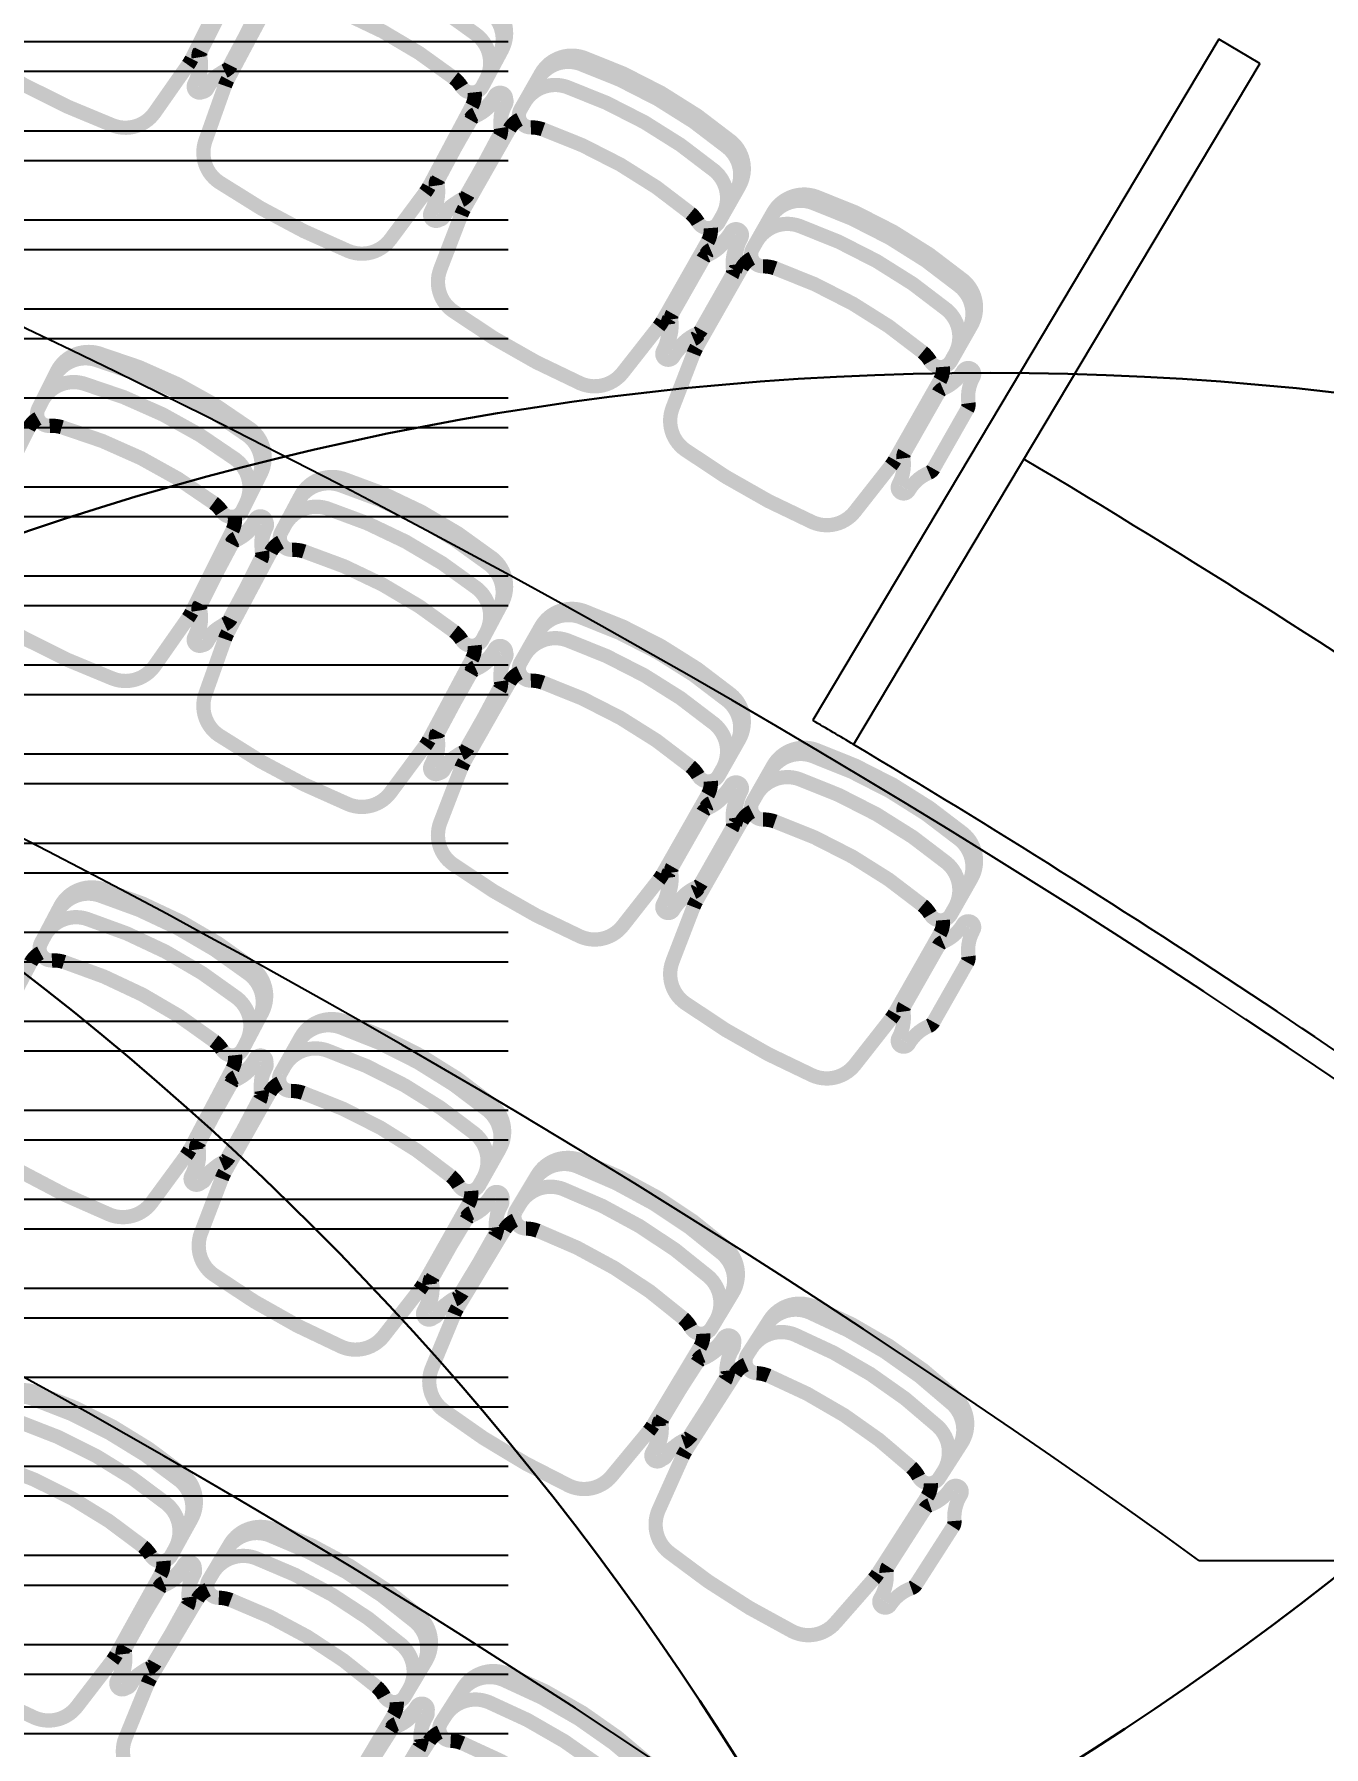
# Model space of a CAD drawing. Header units: metres. Extents: x -331 to 2982, y 362 to 2539.
# Drawn here: x 855.519 to 858.234, y 984.65 to 988.256 of the extents above; entities that cross this region are included whole.
import ezdxf

# ---------------------------------------------------------------- set-up
doc = ezdxf.new("R2010")
doc.units = ezdxf.units.M
doc.layers.get('0').update_dxf_attribs({"color": 251})
doc.layers.get('Defpoints').update_dxf_attribs({"color": 251})
for name, color, linetype in [('AR-COND', 4, 'Continuous'), ('Pis', 251, 'Continuous'), ('Renato', 7, 'Continuous')]:
    doc.layers.add(name, color=color, linetype=linetype)
doc.layers.add('Botoeira_antiga', color=74, linetype='Continuous', lineweight=30)
doc.styles.add('COTA', font='simplex.shx')
doc.styles.get("Standard").update_dxf_attribs({"font": 'arial.ttf', "height": 0.3})
doc.dimstyles.new('1_100', dxfattribs={"dimtxt": 0.25, "dimasz": 0.15, "dimexe": 0.5, "dimexo": 0.25, "dimgap": 0.25, "dimtad": 1, "dimtxsty": 'Standard', "dimblk": 'DOT', "dimcen": 0.15, "dimadec": 0, "dimazin": 0, "dimtfac": 1, "dimtmove": 0, "dimatfit": 3, "dimfxl": 1, "dimarcsym": 0})

# ---------------------------------------------------------------- blocks, each defined once
blk = doc.blocks.new('_ARCHTICK')
at = {"color": 0, "linetype": 'ByBlock', "const_width": 0.15}
blk.add_lwpolyline([(-0.5, -0.5), (0.5, 0.5)], dxfattribs=at)
blk = doc.blocks.new('*D4788')
at = {"layer": 'AR-COND', "color": 1, "lineweight": -2, "transparency": 16777216}
for p, q in [((854.2101, 990.1274), (854.928, 991.5286)), ((860.3657, 988.7428), (854.928, 991.5286)), ((859.6478, 987.3417), (860.3657, 988.7428))]:
    blk.add_line(p, q, dxfattribs=at)
at = {"layer": 'Defpoints', "color": 0, "transparency": 16777216}
for p in [(854.928, 991.5286), (854.2101, 990.1274), (859.6478, 987.3417)]:
    blk.add_point(p, dxfattribs=at)
at = {"layer": 'AR-COND', "color": 1, "lineweight": -2, "transparency": 16777216, "xscale": 0.165, "yscale": 0.165, "zscale": 0.165}
for p, rotation in [((854.928, 991.5286), 152.8735379174675), ((860.3657, 988.7428), 332.8735379174676)]:
    blk.add_blockref('_ARCHTICK', p, dxfattribs=dict(at, rotation=rotation))
at = {"layer": 'AR-COND', "color": 1, "transparency": 16777216, "insert": (857.7137, 990.2662), "char_height": 0.24, "attachment_point": 5, "rotation": 332.8735, "style": 'COTA'}
blk.add_mtext('\\A1;6,11', dxfattribs=at)
blk = doc.blocks.new('_Dot')
at = {"color": 0, "linetype": 'ByBlock', "lineweight": -2}
blk.add_line((-0.5, 0), (-1, 0), dxfattribs=at)
at = {"color": 0, "linetype": 'ByBlock', "const_width": 0.5}
blk.add_lwpolyline([(-0.25, 0, 1), (0.25, 0, 1)], format="xyb", close=True, dxfattribs=at)

msp = doc.modelspace()

# ---------------------------------------------------------------- hatches: boundary and pattern name
at = {"layer": 'Renato'}
h = msp.add_hatch(dxfattribs=at)
h.set_pattern_fill('ANSI32', color=256, scale=0.5, angle=135)
h.set_pattern_definition([(180, (839.86678, 988.55278), (-1e-17, -0.1875), []), (180, (839.80428, 988.61528), (-1e-17, -0.1875), [])])
h.paths.add_polyline_path([(852.3668, 988.5528), (856.5168, 988.5528), (856.5168, 983.2157), (852.3668, 983.2157)])

# ---------------------------------------------------------------- linework, layer by layer
at = {"layer": 'Botoeira_antiga', "color": 150}
for centre in [(854.3559, 989.9535), (859.6478, 987.3417), (851.6545, 981.2873), (857.5323, 981.2429)]:
    msp.add_circle(centre, 6.3, dxfattribs=at)
at = {"layer": 'Pis'}
msp.add_line((857.9709, 985.0423), (858.898, 985.0423), dxfattribs=at)
at = {"layer": 'Pis', "const_width": 0.03}
for points in [[(855.9416, 988.4053, -0.149389), (855.9367, 988.3764), (855.8508, 988.2041, -0.03724), (855.8432, 988.1914), (855.7729, 988.091, -0.342214), (855.6851, 988.0639, -0.051556), (855.409, 988.2015, -0.342214), (855.3778, 988.288), (855.4156, 988.4046, -0.03724), (855.4213, 988.4183), (855.5072, 988.5906, -0.149389), (855.5273, 988.6118)], [(856.4968, 988.21, 0.36261), (856.4772, 988.3041, 0.08991), (856.1623, 988.4719, 0.36261), (856.0732, 988.4357)], [(856.4705, 988.1606, 0.36261), (856.4508, 988.2547, 0.08991), (856.136, 988.4224, 0.36261), (856.0469, 988.3863)], [(856.4465, 988.1337, -0.149389), (856.4409, 988.1051), (856.3504, 987.9351, -0.03724), (856.3424, 987.9226), (856.2694, 987.8242, -0.342214), (856.1809, 987.7994, -0.051556), (855.9086, 987.9445, -0.342214), (855.8798, 988.0318), (855.9208, 988.1473, -0.03724), (855.9268, 988.1609), (856.0173, 988.3308, -0.149389), (856.038, 988.3514)], [(856.9959, 987.9228, 0.36261), (856.9788, 988.0174, 0.08991), (856.6686, 988.1937, 0.36261), (856.5786, 988.1599)], [(856.9682, 987.8741, 0.36261), (856.9511, 987.9687, 0.08991), (856.6409, 988.1449, 0.36261), (856.5509, 988.1112)], [(856.9436, 987.848, -0.149389), (856.9372, 987.8194), (856.8421, 987.652, -0.03724), (856.8338, 987.6397), (856.7581, 987.5433, -0.342214), (856.669, 987.5209, -0.051556), (856.4007, 987.6733, -0.342214), (856.3743, 987.7613), (856.4183, 987.8757, -0.03724), (856.4247, 987.8891), (856.5198, 988.0565, -0.149389), (856.5411, 988.0766)], [(857.4848, 987.6303, 0.36261), (857.4676, 987.7249, 0.08991), (857.1574, 987.9012, 0.36261), (857.0674, 987.8674)], [(857.4571, 987.5816, 0.36261), (857.44, 987.6762, 0.08991), (857.1298, 987.8524, 0.36261), (857.0397, 987.8187)], [(857.4324, 987.5555, -0.149389), (857.426, 987.5269), (857.3309, 987.3595, -0.03724), (857.3226, 987.3472), (857.2469, 987.2508, -0.342214), (857.1578, 987.2284, -0.051556), (856.8896, 987.3808, -0.342214), (856.8631, 987.4688), (856.9072, 987.5832, -0.03724), (856.9136, 987.5966), (857.0087, 987.764, -0.149389), (857.0299, 987.7841)], [(855.9898, 987.3179, 0.36261), (855.9676, 987.4114, 0.08991), (855.6483, 987.5706, 0.36261), (855.5602, 987.5321)], [(855.9648, 987.2677, 0.36261), (855.9426, 987.3613, 0.08991), (855.6233, 987.5205, 0.36261), (855.5352, 987.4819)], [(855.9416, 987.2403, -0.149389), (855.9367, 987.2115), (855.8508, 987.0391, -0.03724), (855.8432, 987.0264), (855.7729, 986.926, -0.342214), (855.6851, 986.8989, -0.051556), (855.409, 987.0365, -0.342214), (855.3778, 987.123), (855.4156, 987.2396, -0.03724), (855.4213, 987.2533), (855.5072, 987.4257, -0.149389), (855.5273, 987.4469)], [(856.4968, 987.045, 0.36261), (856.4772, 987.1391, 0.08991), (856.1623, 987.3069, 0.36261), (856.0732, 987.2708)], [(856.4705, 986.9956, 0.36261), (856.4508, 987.0897, 0.08991), (856.136, 987.2575, 0.36261), (856.0469, 987.2213)], [(856.4465, 986.9688, -0.149389), (856.4409, 986.9401), (856.3504, 986.7702, -0.03724), (856.3424, 986.7576), (856.2694, 986.6592, -0.342214), (856.1809, 986.6344, -0.051556), (855.9086, 986.7795, -0.342214), (855.8798, 986.8668), (855.9208, 986.9823, -0.03724), (855.9268, 986.9959), (856.0173, 987.1658, -0.149389), (856.038, 987.1865)], [(856.9959, 986.7578, 0.36261), (856.9788, 986.8524, 0.08991), (856.6686, 987.0287, 0.36261), (856.5786, 986.9949)], [(856.9682, 986.7091, 0.36261), (856.9511, 986.8037, 0.08991), (856.6409, 986.98, 0.36261), (856.5509, 986.9462)], [(856.9436, 986.683, -0.149389), (856.9372, 986.6544), (856.8421, 986.487, -0.03724), (856.8338, 986.4747), (856.7581, 986.3783, -0.342214), (856.669, 986.3559, -0.051556), (856.4007, 986.5083, -0.342214), (856.3743, 986.5963), (856.4183, 986.7107, -0.03724), (856.4247, 986.7241), (856.5198, 986.8915, -0.149389), (856.5411, 986.9116)], [(857.4848, 986.4653, 0.36261), (857.4676, 986.5599, 0.08991), (857.1574, 986.7362, 0.36261), (857.0674, 986.7024)], [(857.4571, 986.4166, 0.36261), (857.44, 986.5112, 0.08991), (857.1298, 986.6874, 0.36261), (857.0397, 986.6537)], [(857.4324, 986.3905, -0.149389), (857.426, 986.3619), (857.3309, 986.1945, -0.03724), (857.3226, 986.1822), (857.2469, 986.0858, -0.342214), (857.1578, 986.0634, -0.051556), (856.8896, 986.2158, -0.342214), (856.8631, 986.3038), (856.9072, 986.4182, -0.03724), (856.9136, 986.4316), (857.0087, 986.599, -0.149389), (857.0299, 986.6191)], [(855.992, 986.1826, 0.36261), (855.9718, 986.2766, 0.08991), (855.6561, 986.4428, 0.36261), (855.5672, 986.4062)], [(855.9659, 986.133, 0.36261), (855.9457, 986.227, 0.08991), (855.63, 986.3932, 0.36261), (855.5411, 986.3566)], [(855.9421, 986.1061, -0.149389), (855.9366, 986.0774), (855.8469, 985.907, -0.03724), (855.8391, 985.8944), (855.7665, 985.7956, -0.342214), (855.6782, 985.7704, -0.051556), (855.4051, 985.9141, -0.342214), (855.3759, 986.0012), (855.4162, 986.1169, -0.03724), (855.4222, 986.1305), (855.5118, 986.3009, -0.149389), (855.5324, 986.3217)], [(856.4916, 985.8953, 0.36261), (856.4741, 985.9899, 0.08991), (856.1633, 986.165, 0.36261), (856.0734, 986.1309)], [(856.4641, 985.8465, 0.36261), (856.4466, 985.941, 0.08991), (856.1358, 986.1162, 0.36261), (856.0459, 986.0821)], [(856.4395, 985.8203, -0.149389), (856.4332, 985.7917), (856.3387, 985.624, -0.03724), (856.3305, 985.6116), (856.2551, 985.5149, -0.342214), (856.1661, 985.4922, -0.051556), (855.8973, 985.6437, -0.342214), (855.8705, 985.7316), (855.9142, 985.8461, -0.03724), (855.9205, 985.8596), (856.015, 986.0273, -0.149389), (856.0362, 986.0475)], [(856.9821, 985.5932, 0.36261), (856.9674, 985.6882, 0.08991), (856.6617, 985.8722, 0.36261), (856.5709, 985.8407)], [(856.9533, 985.5452, 0.36261), (856.9385, 985.6402, 0.08991), (856.6328, 985.8242, 0.36261), (856.542, 985.7927)], [(856.9279, 985.5197, -0.149389), (856.9208, 985.4913), (856.8216, 985.3264, -0.03724), (856.813, 985.3142), (856.7349, 985.2198, -0.342214), (856.6452, 985.1996, -0.051556), (856.3809, 985.3587, -0.342214), (856.3567, 985.4474), (856.4036, 985.5606, -0.03724), (856.4103, 985.5739), (856.5096, 985.7388, -0.149389), (856.5313, 985.7584)], [(857.4634, 985.2765, 0.36261), (857.4514, 985.3719, 0.08991), (857.1511, 985.5646, 0.36261), (857.0594, 985.5357)], [(857.4331, 985.2294, 0.36261), (857.4211, 985.3248, 0.08991), (857.1208, 985.5174, 0.36261), (857.0291, 985.4886)], [(857.4071, 985.2046, -0.149389), (857.3992, 985.1764), (857.2952, 985.0144, -0.03724), (857.2863, 985.0025), (857.2055, 984.9103, -0.342214), (857.1153, 984.8928, -0.051556), (856.8556, 985.0593, -0.342214), (856.834, 985.1486), (856.8841, 985.2605, -0.03724), (856.8912, 985.2736), (856.9952, 985.4356, -0.149389), (857.0174, 985.4545)], [(855.8431, 985.1163, 0.36261), (855.825, 985.2107, 0.08991), (855.513, 985.3837, 0.36261), (855.4233, 985.349)], [(855.8159, 985.0673, 0.36261), (855.7978, 985.1617, 0.08991), (855.4858, 985.3347, 0.36261), (855.3961, 985.3)], [(855.7915, 985.0408, -0.149389), (855.7854, 985.0123), (855.692, 984.8439, -0.03724), (855.6839, 984.8314), (855.6092, 984.7343, -0.342214), (855.5203, 984.711, -0.051556), (855.2505, 984.8606, -0.342214), (855.2231, 984.9484), (855.266, 985.0632, -0.03724), (855.2722, 985.0767), (855.3656, 985.245, -0.149389), (855.3866, 985.2653)], [(856.3363, 984.8179, 0.36261), (856.3211, 984.9128, 0.08991), (856.0144, 985.0952, 0.36261), (855.9237, 985.0632)], [(856.3077, 984.7697, 0.36261), (856.2924, 984.8646, 0.08991), (855.9858, 985.047, 0.36261), (855.8951, 985.0151)], [(856.2825, 984.7441, -0.149389), (856.2755, 984.7157), (856.1771, 984.5502, -0.03724), (856.1686, 984.538), (856.091, 984.4431, -0.342214), (856.0014, 984.4225, -0.051556), (855.7362, 984.5802, -0.342214), (855.7116, 984.6688), (855.7579, 984.7822, -0.03724), (855.7645, 984.7955), (855.863, 984.961, -0.149389), (855.8846, 984.9807)], [(856.8197, 984.5041, 0.36261), (856.8074, 984.5994, 0.08991), (856.5064, 984.791, 0.36261), (856.4148, 984.7618)], [(856.7896, 984.4568, 0.36261), (856.7773, 984.5521, 0.08991), (856.4763, 984.7437, 0.36261), (856.3847, 984.7145)], [(856.7637, 984.4319, -0.149389), (856.7559, 984.4037), (856.6525, 984.2413, -0.03724), (856.6436, 984.2294), (856.5632, 984.1369, -0.342214), (856.473, 984.119, -0.051556), (856.2128, 984.2847, -0.342214), (856.1908, 984.3739), (856.2405, 984.4859, -0.03724), (856.2475, 984.499), (856.3509, 984.6615, -0.149389), (856.3731, 984.6805)]]:
    msp.add_lwpolyline(points, format="xyb", dxfattribs=at)
for points in [[(856.0877, 988.3318, -0.08991), (856.4025, 988.164, -0.086278), (856.4196, 988.1449, 0.57735), (856.4629, 988.1463), (856.5039, 988.2232, 0.36261), (856.4842, 988.3174, 0.08991), (856.1694, 988.4851, 0.36261), (856.0803, 988.449), (856.0393, 988.3721, 0.57735), (856.0622, 988.3353, -0.086278)], [(855.92, 988.1782, 0.164851), (855.9293, 988.187), (855.9971, 988.3141, 0.164851), (855.9992, 988.3268, -0.162089), (856.008, 988.3825, 1), (855.986, 988.3942, -0.162089), (855.9447, 988.3558, 0.164851), (855.9353, 988.3471), (855.8676, 988.2199, 0.164851), (855.8655, 988.2072, -0.162089), (855.8566, 988.1515, 1), (855.8787, 988.1398, -0.162089)], [(855.8706, 988.2213), (855.9349, 988.3503, -0.164851), (855.944, 988.3594, 0.162089), (855.9842, 988.3988, -1), (856.0066, 988.3877, 0.162089), (855.9993, 988.3318, -0.164851), (855.9975, 988.3191), (855.9332, 988.1901, -0.164851), (855.9241, 988.1811, 0.162089), (855.8839, 988.1416, -1), (855.8615, 988.1527, 0.162089), (855.8688, 988.2086, -0.164851)], [(856.5902, 988.0556, -0.08991), (856.9004, 987.8794, -0.086278), (856.917, 987.8598, 0.57735), (856.9603, 987.8601), (857.0033, 987.9359, 0.36261), (856.9862, 988.0305, 0.08991), (856.676, 988.2067, 0.36261), (856.586, 988.173), (856.5429, 988.0972, 0.57735), (856.5648, 988.0599, -0.086278)], [(856.4184, 987.9066, 0.164851), (856.428, 987.9151), (856.4992, 988.0404, 0.164851), (856.5016, 988.053, -0.162089), (856.5119, 988.1084, 1), (856.4902, 988.1208, -0.162089), (856.4479, 988.0835, 0.164851), (856.4383, 988.075), (856.3671, 987.9497, 0.164851), (856.3647, 987.9371, -0.162089), (856.3544, 987.8817, 1), (856.3761, 987.8693, -0.162089)], [(856.3706, 987.9518), (856.4384, 988.079, -0.164851), (856.4477, 988.0878, 0.162089), (856.489, 988.1262, -1), (856.5111, 988.1144, 0.162089), (856.5022, 988.0587, -0.164851), (856.5001, 988.0461), (856.4324, 987.9189, -0.164851), (856.423, 987.9101, 0.162089), (856.3817, 987.8717, -1), (856.3597, 987.8835, 0.162089), (856.3685, 987.9391, -0.164851)], [(857.079, 987.7631, -0.08991), (857.3892, 987.5869, -0.086278), (857.4058, 987.5673, 0.57735), (857.4491, 987.5676), (857.4922, 987.6434, 0.36261), (857.475, 987.738, 0.08991), (857.1648, 987.9142, 0.36261), (857.0748, 987.8805), (857.0318, 987.8047, 0.57735), (857.0537, 987.7673, -0.086278)], [(856.9072, 987.6141, 0.164851), (856.9168, 987.6226), (856.988, 987.7479, 0.164851), (856.9904, 987.7605, -0.162089), (857.0008, 987.8159, 1), (856.979, 987.8283, -0.162089), (856.9367, 987.791, 0.164851), (856.9271, 987.7825), (856.856, 987.6572, 0.164851), (856.8535, 987.6446, -0.162089), (856.8432, 987.5892, 1), (856.8649, 987.5768, -0.162089)], [(856.8627, 987.6681), (856.9339, 987.7934, -0.164851), (856.9435, 987.802, 0.162089), (856.9858, 987.8392, -1), (857.0075, 987.8269, 0.162089), (856.9972, 987.7715, -0.164851), (856.9948, 987.7589), (856.9236, 987.6336, -0.164851), (856.914, 987.625, 0.162089), (856.8717, 987.5878, -1), (856.85, 987.6001, 0.162089), (856.8603, 987.6555, -0.164851)], [(855.5775, 987.4285, -0.08991), (855.8967, 987.2693, -0.086278), (855.9144, 987.2507, 0.57735), (855.9576, 987.2533), (855.9965, 987.3313, 0.36261), (855.9743, 987.4248, 0.08991), (855.655, 987.584, 0.36261), (855.5669, 987.5455), (855.5281, 987.4675, 0.57735), (855.5519, 987.4314, -0.086278)], [(857.3516, 987.3756), (857.4228, 987.5009, -0.164851), (857.4323, 987.5095, 0.162089), (857.4746, 987.5467, -1), (857.4964, 987.5344, 0.162089), (857.486, 987.479, -0.164851), (857.4836, 987.4664), (857.4124, 987.3411, -0.164851), (857.4028, 987.3325, 0.162089), (857.3605, 987.2953, -1), (857.3388, 987.3076, 0.162089), (857.3491, 987.363, -0.164851)], [(856.0877, 987.1668, -0.08991), (856.4025, 986.999, -0.086278), (856.4196, 986.9799, 0.57735), (856.4629, 986.9813), (856.5039, 987.0583, 0.36261), (856.4842, 987.1524, 0.08991), (856.1694, 987.3201, 0.36261), (856.0803, 987.284), (856.0393, 987.2071, 0.57735), (856.0622, 987.1703, -0.086278)], [(855.92, 987.0132, 0.164851), (855.9293, 987.022), (855.9971, 987.1491, 0.164851), (855.9992, 987.1618, -0.162089), (856.008, 987.2175, 1), (855.986, 987.2292, -0.162089), (855.9447, 987.1909, 0.164851), (855.9353, 987.1821), (855.8676, 987.0549, 0.164851), (855.8655, 987.0422, -0.162089), (855.8566, 986.9865, 1), (855.8787, 986.9748, -0.162089)], [(855.8706, 987.0564), (855.9349, 987.1853, -0.164851), (855.944, 987.1944, 0.162089), (855.9842, 987.2338, -1), (856.0066, 987.2227, 0.162089), (855.9993, 987.1668, -0.164851), (855.9975, 987.1541), (855.9332, 987.0251, -0.164851), (855.9241, 987.0161, 0.162089), (855.8839, 986.9766, -1), (855.8615, 986.9877, 0.162089), (855.8688, 987.0436, -0.164851)], [(856.5902, 986.8906, -0.08991), (856.9004, 986.7144, -0.086278), (856.917, 986.6948, 0.57735), (856.9603, 986.6951), (857.0033, 986.7709, 0.36261), (856.9862, 986.8655, 0.08991), (856.676, 987.0417, 0.36261), (856.586, 987.008), (856.5429, 986.9322, 0.57735), (856.5648, 986.8949, -0.086278)], [(856.4184, 986.7416, 0.164851), (856.428, 986.7501), (856.4992, 986.8754, 0.164851), (856.5016, 986.888, -0.162089), (856.5119, 986.9434, 1), (856.4902, 986.9558, -0.162089), (856.4479, 986.9185, 0.164851), (856.4383, 986.91), (856.3671, 986.7847, 0.164851), (856.3647, 986.7721, -0.162089), (856.3544, 986.7167, 1), (856.3761, 986.7043, -0.162089)], [(856.3706, 986.7868), (856.4384, 986.914, -0.164851), (856.4477, 986.9228, 0.162089), (856.489, 986.9612, -1), (856.5111, 986.9494, 0.162089), (856.5022, 986.8938, -0.164851), (856.5001, 986.8811), (856.4324, 986.7539, -0.164851), (856.423, 986.7451, 0.162089), (856.3817, 986.7067, -1), (856.3597, 986.7185, 0.162089), (856.3685, 986.7742, -0.164851)], [(857.079, 986.5981, -0.08991), (857.3892, 986.4219, -0.086278), (857.4058, 986.4023, 0.57735), (857.4491, 986.4026), (857.4922, 986.4784, 0.36261), (857.475, 986.573, 0.08991), (857.1648, 986.7492, 0.36261), (857.0748, 986.7155), (857.0318, 986.6397, 0.57735), (857.0537, 986.6024, -0.086278)], [(856.9072, 986.4491, 0.164851), (856.9168, 986.4576), (856.988, 986.5829, 0.164851), (856.9904, 986.5955, -0.162089), (857.0008, 986.6509, 1), (856.979, 986.6633, -0.162089), (856.9367, 986.626, 0.164851), (856.9271, 986.6175), (856.856, 986.4922, 0.164851), (856.8535, 986.4796, -0.162089), (856.8432, 986.4242, 1), (856.8649, 986.4118, -0.162089)], [(856.8627, 986.5031), (856.9339, 986.6285, -0.164851), (856.9435, 986.637, 0.162089), (856.9858, 986.6742, -1), (857.0075, 986.6619, 0.162089), (856.9972, 986.6065, -0.164851), (856.9948, 986.5939), (856.9236, 986.4686, -0.164851), (856.914, 986.46, 0.162089), (856.8717, 986.4228, -1), (856.85, 986.4351, 0.162089), (856.8603, 986.4905, -0.164851)], [(855.5822, 986.3023, -0.08991), (855.8979, 986.1361, -0.086278), (855.9151, 986.1171, 0.57735), (855.9584, 986.1188), (855.999, 986.1959, 0.36261), (855.9788, 986.2899, 0.08991), (855.6631, 986.456, 0.36261), (855.5742, 986.4194), (855.5336, 986.3423, 0.57735), (855.5567, 986.3057, -0.086278)], [(857.3516, 986.2106), (857.4228, 986.3359, -0.164851), (857.4323, 986.3445, 0.162089), (857.4746, 986.3817, -1), (857.4964, 986.3694, 0.162089), (857.486, 986.314, -0.164851), (857.4836, 986.3014), (857.4124, 986.1761, -0.164851), (857.4028, 986.1675, 0.162089), (857.3605, 986.1303, -1), (857.3388, 986.1426, 0.162089), (857.3491, 986.198, -0.164851)], [(856.0854, 986.0267, -0.08991), (856.3962, 985.8515, -0.086278), (856.4129, 985.832, 0.57735), (856.4562, 985.8325), (856.499, 985.9084, 0.36261), (856.4815, 986.0029, 0.08991), (856.1707, 986.178, 0.36261), (856.0808, 986.144), (856.038, 986.0681, 0.57735), (856.06, 986.0308, -0.086278)], [(855.9141, 985.877, 0.164851), (855.9237, 985.8856), (855.9944, 986.0111, 0.164851), (855.9968, 986.0237, -0.162089), (856.0069, 986.0792, 1), (855.9852, 986.0915, -0.162089), (855.943, 986.0541, 0.164851), (855.9334, 986.0455), (855.8627, 985.9199, 0.164851), (855.8603, 985.9073, -0.162089), (855.8502, 985.8519, 1), (855.872, 985.8396, -0.162089)], [(855.8671, 985.9238), (855.9342, 986.0513, -0.164851), (855.9435, 986.0601, 0.162089), (855.9846, 986.0987, -1), (856.0067, 986.0871, 0.162089), (855.9982, 986.0314, -0.164851), (855.9961, 986.0187), (855.929, 985.8912, -0.164851), (855.9197, 985.8823, 0.162089), (855.8786, 985.8437, -1), (855.8565, 985.8554, 0.162089), (855.8651, 985.9111, -0.164851)], [(856.5799, 985.7362, -0.08991), (856.8855, 985.5522, -0.086278), (856.9016, 985.5322, 0.57735), (856.9449, 985.5314), (856.9899, 985.6061, 0.36261), (856.9751, 985.7011, 0.08991), (856.6694, 985.885, 0.36261), (856.5786, 985.8536), (856.5337, 985.7789, 0.57735), (856.5546, 985.741, -0.086278)], [(856.4044, 985.5915, 0.164851), (856.4142, 985.5998), (856.4885, 985.7232, 0.164851), (856.4912, 985.7358, -0.162089), (856.503, 985.7909, 1), (856.4815, 985.8038, -0.162089), (856.4383, 985.7676, 0.164851), (856.4285, 985.7593), (856.3542, 985.6359, 0.164851), (856.3515, 985.6233, -0.162089), (856.3398, 985.5682, 1), (856.3612, 985.5553, -0.162089)], [(856.3593, 985.6401), (856.43, 985.7657, -0.164851), (856.4396, 985.7743, 0.162089), (856.4818, 985.8117, -1), (856.5036, 985.7994, 0.162089), (856.4934, 985.744, -0.164851), (856.491, 985.7313), (856.4203, 985.6058, -0.164851), (856.4107, 985.5972, 0.162089), (856.3686, 985.5598, -1), (856.3468, 985.5721, 0.162089), (856.3569, 985.6275, -0.164851)], [(857.0654, 985.4309, -0.08991), (857.3656, 985.2383, -0.086278), (857.3812, 985.2178, 0.57735), (857.4244, 985.2158), (857.4715, 985.2892, 0.36261), (857.4595, 985.3846, 0.08991), (857.1592, 985.5772, 0.36261), (857.0675, 985.5483), (857.0204, 985.475, 0.57735), (857.0403, 985.4365, -0.086278)], [(856.8426, 985.342), (856.9169, 985.4654, -0.164851), (856.9267, 985.4737, 0.162089), (856.9699, 985.5099, -1), (856.9914, 985.497, 0.162089), (856.9796, 985.4419, -0.164851), (856.9769, 985.4293), (856.9026, 985.3059, -0.164851), (856.8928, 985.2976, 0.162089), (856.8496, 985.2614, -1), (856.8281, 985.2743, 0.162089), (856.8399, 985.3294, -0.164851)], [(856.8858, 985.2913, 0.164851), (856.8959, 985.2993), (856.9737, 985.4206, 0.164851), (856.9768, 985.4331, -0.162089), (856.9901, 985.4879, 1), (856.969, 985.5014, -0.162089), (856.9248, 985.4664, 0.164851), (856.9148, 985.4584), (856.8369, 985.3371, 0.164851), (856.8338, 985.3247, -0.162089), (856.8205, 985.2699, 1), (856.8416, 985.2564, -0.162089)], [(855.436, 985.2449, -0.08991), (855.748, 985.0718, -0.086278), (855.7648, 985.0524, 0.57735), (855.8081, 985.0532), (855.8503, 985.1294, 0.36261), (855.8322, 985.2238, 0.08991), (855.5202, 985.3968, 0.36261), (855.4306, 985.3622), (855.3883, 985.2859, 0.57735), (855.4106, 985.2488, -0.086278)], [(857.3167, 985.0294), (857.3945, 985.1507, -0.164851), (857.4046, 985.1587, 0.162089), (857.4488, 985.1936, -1), (857.4698, 985.1801, 0.162089), (857.4565, 985.1253, -0.164851), (857.4534, 985.1129), (857.3756, 984.9916, -0.164851), (857.3656, 984.9836, 0.162089), (857.3214, 984.9486, -1), (857.3003, 984.9621, 0.162089), (857.3136, 985.0169, -0.164851)], [(855.9333, 984.9587, -0.08991), (856.2399, 984.7764, -0.086278), (856.2561, 984.7564, 0.57735), (856.2994, 984.7559), (856.344, 984.8308, 0.36261), (856.3287, 984.9257, 0.08991), (856.0221, 985.1081, 0.36261), (855.9314, 985.0761), (855.8869, 985.0012, 0.57735), (855.908, 984.9635, -0.086278)], [(855.7586, 984.8131, 0.164851), (855.7683, 984.8215), (855.842, 984.9453, 0.164851), (855.8447, 984.9579, -0.162089), (855.8561, 985.0131, 1), (855.8346, 985.0259, -0.162089), (855.7916, 984.9895, 0.164851), (855.7818, 984.9811), (855.7082, 984.8573, 0.164851), (855.7055, 984.8447, -0.162089), (855.694, 984.7895, 1), (855.7155, 984.7767, -0.162089)], [(855.7125, 984.8602), (855.7824, 984.9862, -0.164851), (855.7919, 984.9949, 0.162089), (855.8338, 985.0326, -1), (855.8557, 985.0204, 0.162089), (855.8459, 984.9649, -0.164851), (855.8436, 984.9523), (855.7737, 984.8263, -0.164851), (855.7642, 984.8176, 0.162089), (855.7223, 984.7799, -1), (855.7004, 984.7921, 0.162089), (855.7102, 984.8476, -0.164851)], [(856.4211, 984.657, -0.08991), (856.7221, 984.4655, -0.086278), (856.7377, 984.4451, 0.57735), (856.781, 984.4432), (856.8278, 984.5167, 0.36261), (856.8154, 984.6121, 0.08991), (856.5144, 984.8036, 0.36261), (856.4228, 984.7744), (856.376, 984.7009, 0.57735), (856.396, 984.6625, -0.086278)], [(856.2421, 984.5168, 0.164851), (856.2521, 984.5248), (856.3295, 984.6464, 0.164851), (856.3325, 984.6589, -0.162089), (856.3456, 984.7137, 1), (856.3245, 984.7271, -0.162089), (856.2804, 984.692, 0.164851), (856.2704, 984.684), (856.1931, 984.5624, 0.164851), (856.19, 984.5499, -0.162089), (856.1769, 984.4951, 1), (856.198, 984.4817, -0.162089)], [(856.1981, 984.5659), (856.2717, 984.6897, -0.164851), (856.2815, 984.6981, 0.162089), (856.3245, 984.7345, -1), (856.346, 984.7217, 0.162089), (856.3346, 984.6665, -0.164851), (856.3319, 984.654), (856.2582, 984.5301, -0.164851), (856.2485, 984.5218, 0.162089), (856.2054, 984.4854, -1), (856.1839, 984.4981, 0.162089), (856.1954, 984.5533, -0.164851)]]:
    msp.add_lwpolyline(points, format="xyb", close=True, dxfattribs=at)
at = {"layer": 'Pis'}
for centre, radius, start, end in [((846.6776, 969.4307), 19.2681, 54.11814, 90.15298), ((846.6602, 969.3964), 18.3061, 54.28398, 91.14949), ((846.6602, 969.3964), 18.3061, 54.28398, 91.14949), ((846.6593, 969.3945), 17.3082, 54.3107, 91.21273), ((846.6593, 969.3945), 17.3082, 54.3107, 91.21273), ((846.6635, 969.4027), 16.2991, 54.33485, 91.09929), ((846.6635, 969.4027), 16.2991, 54.33485, 91.09929)]:
    msp.add_arc(centre, radius, start, end, dxfattribs=at)
at = {"layer": 'Renato'}
for p, q in [((858.0133, 988.2453), (857.1584, 986.8115)), ((858.0992, 988.1941, 0), (858.0133, 988.2453)), ((858.0992, 988.1941), (857.2443, 986.7602))]:
    msp.add_line(p, q, dxfattribs=at)
for radius, start, end in [(20.8513, 53.49254, 126.50745), (21.6013, 52.6504, 59.19714), (20.9013, 59.19714, 59.47126), (20.9013, 53.59393, 59.19714)]:
    msp.add_arc((846.541, 968.8074), radius, start, end, dxfattribs=at)

# ---------------------------------------------------------------- dimensions: what is measured, and where the dimension line sits
at = {"layer": 'AR-COND', "color": 150}
dim = msp.add_aligned_dim(p1=(859.6478, 987.3417), p2=(854.2101, 990.1274), distance=-1.5744, dimstyle='1_100', override={"dimscale": 75, "dimtxt": 0.0032, "dimasz": 0.0022, "dimexe": 0, "dimexo": 0, "dimgap": 5e-05, "dimzin": 4, "dimtxsty": 'COTA', "dimblk": 'ARCHTICK', "dimcen": 0, "dimclrd": 1, "dimclre": 1, "dimclrt": 1, "dimadec": 2, "dimtix": 1, "dimtmove": 2, "dimldrblk": 'Dot', "dimtvp": 1, "dimtolj": 1, "dimtzin": 0}, dxfattribs=at)
dim.commit()
dim.dimension.update_dxf_attribs({"geometry": '*D4788', "text_midpoint": (857.7137, 990.2662)})

doc.saveas('drawing.dxf')
